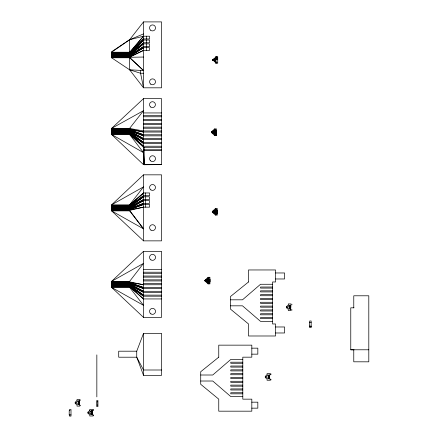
<?xml version="1.0" encoding="UTF-8"?>
<svg xmlns="http://www.w3.org/2000/svg" width="438" height="438" viewBox="0 0 438 438"><rect width="100%" height="100%" fill="white"/><g stroke="black" fill="none" stroke-linecap="round" stroke-linejoin="round"><path stroke-width="0.66" d="M215.825 134.236L215.523 133.891L215.266 134.274M216.673 209.15L216.087 209.14M136.738 351.194L143.527 333.356L161.562 333.356L161.562 375.344L143.527 375.344L136.738 357.205L136.738 351.194L118.709 351.194L118.709 357.205L136.738 357.205L143.527 370L161.562 370M216.098 214.428L216.635 214.368M215.808 130.332L215.277 130.332M129.615 281.377L143.522 263.369L111.586 281.377L111.586 287.388L143.522 317.38L161.556 317.38L161.556 251.346L143.522 251.346L111.586 281.377L129.615 281.377L129.615 287.388L143.522 305.357L111.586 287.388L129.615 287.388M217.281 211.74L212.282 212.107L215.48 213.908L214.089 212.107L214.089 211.51L215.48 209.709L212.282 211.51L212.282 212.107L215.48 215.107L217.281 215.107L217.281 208.504L215.48 208.504L212.282 211.51L214.089 211.609L215.48 210.596L217.281 210.596M143.522 33.923L129.61 39.732L111.575 51.755L111.575 57.767L129.61 69.79L143.522 87.819L161.556 87.819L161.556 21.9L143.522 21.9L129.61 39.732L111.575 52.237L129.61 52.237L143.522 36.212L149.533 36.212L149.533 38.96L143.522 38.96L129.61 52.779L111.575 52.779M214.527 59.623L215.918 57.838L212.72 59.623L212.72 60.225L214.527 61.424L215.918 63.231L217.719 63.231L217.719 56.639L215.918 56.639L214.527 58.418L212.72 59.672M129.61 52.779L143.522 36.212L129.61 39.732L129.61 69.79L140.587 73.255L143.522 73.255M212.72 59.776L214.527 59.727L215.918 58.068L217.719 58.068M111.575 53.321L129.61 53.321L143.522 38.96M217.719 58.451L215.918 58.451L214.527 59.776L215.918 58.342L217.719 58.342M129.61 54.098L143.522 40.028L149.533 40.028L149.533 42.776L143.522 42.776L129.61 54.098L111.575 54.098M214.527 59.727L215.918 58.342M129.61 53.321L143.522 40.028L129.61 53.556L111.575 53.556M143.522 174.833L111.586 204.858L111.586 210.87L143.522 240.862L161.556 240.862L161.556 174.833L143.522 174.833L143.522 240.862M208.105 277.287L204.913 280.293L204.913 280.895L208.105 283.89L209.911 283.89L209.911 277.287L208.105 277.287L208.105 283.89M143.522 98.632L111.531 128.438L111.531 134.45L143.522 164.666L161.556 164.666L161.556 98.632L143.522 98.632L143.522 164.666L161.556 164.666M214.647 128.898L211.45 131.882L211.45 132.484L214.647 135.506L216.449 135.506L216.449 128.898L214.647 128.898L214.647 135.506L216.449 135.506L214.713 135.512L214.647 134.302L213.251 132.484L213.251 131.882L214.647 130.102L211.45 131.882L216.449 132.134M129.615 205.882L143.522 192.961L149.533 192.961L149.533 195.709L143.522 195.709L129.615 205.882L111.586 205.882M214.089 211.609L215.48 210.317L217.281 210.317M214.089 211.554L215.48 210.317L214.089 211.51L212.282 211.51M79.42 400.94L78.216 400.94L76.415 402.495L75.21 402.495M92.166 410.811L90.962 410.811L89.16 412.366L87.956 412.366M290.695 305.363L289.491 305.363L287.689 306.912L286.485 306.912M269.474 375.07L268.275 375.07L266.468 376.625L265.269 376.625M111.575 54.64L129.61 54.64L143.522 42.776M217.719 58.725L215.918 58.725L214.527 59.913L212.72 59.935M217.719 59.212L215.918 59.212L214.527 60.066L212.72 60.044L214.527 59.995L215.918 58.829L217.719 58.829M129.61 55.423L143.522 43.849L149.533 43.849L149.533 46.598L143.522 46.598L129.61 55.423L111.575 55.423M215.918 58.725L214.527 59.858L212.72 59.858M214.527 59.935L215.918 58.451L214.527 59.803L212.72 59.803M129.61 54.64L143.522 43.849L129.61 54.881L111.575 54.881M111.586 206.418L129.615 206.418L143.522 195.709M215.48 210.596L214.089 211.663L212.282 211.691M129.615 207.201L143.522 196.777L149.533 196.777L149.533 199.525L143.522 199.525L129.615 207.201L111.586 207.201M212.282 211.822L214.089 211.746L215.48 210.7L217.281 210.7M129.615 206.418L143.522 196.777L129.615 206.659L111.586 206.659M111.575 55.965L129.61 55.965L143.522 46.598M212.72 60.121L214.527 60.126L215.918 59.108L217.719 59.108M129.61 56.743L143.522 47.665L149.533 47.665L149.533 50.414L143.522 50.414L129.61 56.743L111.575 56.743M214.527 59.995L215.918 59.108M129.61 55.965L143.522 47.665L129.61 56.206L111.575 56.206M111.586 207.743L129.615 207.743L143.522 199.525M217.281 211.083L215.48 211.083L214.089 211.822L215.48 210.974L217.281 210.974M129.615 208.526L143.522 200.593L149.533 200.593L149.533 203.341L143.522 203.341L129.615 208.526L111.586 208.526M212.282 211.877L214.089 211.877L215.48 211.083L214.089 211.795M214.089 211.746L215.48 210.974M129.615 207.743L143.522 200.593L129.615 207.984L111.586 207.984M143.522 50.414L129.61 57.285L111.575 57.285M217.719 59.486L215.918 59.486L214.527 60.176L215.918 61.506L214.527 61.424L214.527 58.418L215.918 58.068L214.527 59.672L212.72 59.623M215.918 59.486L214.527 60.126L215.918 60.154M111.586 209.068L129.615 209.068L143.522 203.341M217.281 211.357L212.282 211.932M129.615 209.846L143.522 204.415L149.533 204.415L149.533 207.163L143.522 207.163L129.615 209.846L111.586 209.846M214.089 211.877L215.48 211.357M129.615 209.068L143.522 204.415L129.615 209.304L111.586 209.304M111.586 210.388L129.615 210.388L143.522 207.163M215.48 211.74L214.089 212.008L215.48 211.466L217.281 211.466M143.522 57.044L129.61 57.285L143.522 70.567L129.61 69.79M161.556 164.622L144.162 164.743L143.522 152.643L129.566 134.45L129.566 128.438L143.522 110.655L111.531 128.438L129.566 128.438L143.522 130.962L161.556 130.962M111.575 57.767L129.61 57.767L143.522 70.567M212.72 60.176L214.527 60.225L215.918 61.506M215.918 61.774L214.527 61.424M143.522 112.944L161.556 112.944M143.522 115.692L161.556 115.692M143.522 116.765L161.556 116.765M143.522 119.514L161.556 119.514M143.522 120.581L161.556 120.581M143.522 123.33L161.556 123.33M143.522 124.397L161.556 124.397M143.522 127.146L161.556 127.146M143.522 128.214L161.556 128.214M111.531 128.92L129.566 128.92L143.522 132.03L161.556 132.03M111.531 129.462L129.566 129.462L143.522 132.03M111.531 130.004L129.566 130.004L143.522 134.778L161.556 134.778M111.531 130.245L129.566 130.245L143.522 135.851L161.556 135.851M214.647 130.332L216.449 130.332M214.647 130.606L216.449 130.606M111.531 130.787L129.566 130.787L143.522 135.851M214.647 130.716L216.449 130.716M214.647 130.989L216.449 130.989M214.647 131.093L216.449 131.093M111.531 131.323L129.566 131.323L143.522 138.594L161.556 138.594M214.647 131.373L216.449 131.373M214.647 131.477L216.449 131.477M111.531 131.564L129.566 131.564L143.522 139.667L161.556 139.667M214.647 131.75L216.449 131.75M214.647 131.86L216.449 131.86M211.45 131.931L216.449 132.238M211.45 131.986L216.449 132.621M111.531 132.106L129.566 132.106L143.522 139.667M211.45 132.117L213.251 132.117L214.647 132.621M211.45 132.172L213.251 132.249L214.647 133.004L216.449 133.004M211.45 132.303L213.251 132.325L214.647 133.387L216.449 133.387M211.45 132.38L213.251 132.435L214.647 133.661L216.449 133.661M214.647 132.238L213.251 131.986L214.647 132.517L216.449 132.517M111.531 132.648L129.566 132.648L143.522 142.416L161.556 142.416M111.531 132.889L129.566 132.889L143.522 143.483L161.556 143.483M213.251 132.172L214.647 132.895L216.449 132.895M213.251 132.303L214.647 133.278L216.449 133.278M111.531 133.431L129.566 133.431L143.522 143.483M216.449 133.765L214.647 133.765L213.251 132.484L211.45 132.484L214.647 134.302M111.531 133.973L129.566 133.973L143.522 146.232L161.556 146.232M216.449 134.044L214.713 134.044M161.556 147.299L143.522 147.299L129.566 134.45L111.531 134.45L143.522 152.643M144.162 147.299L144.162 164.743L143.522 150.048L161.556 150.048M161.556 150.053L143.522 150.048M111.586 205.34L129.615 205.34L143.522 192.961L129.615 204.858L111.586 204.858L143.522 186.856L129.615 204.858L129.615 210.87L143.522 228.844L111.586 210.87L129.615 210.87M215.48 211.844L217.281 211.844M212.282 212.008L214.089 212.063L215.48 213.908M215.48 212.118L217.281 212.118M215.48 212.227L217.281 212.227M215.48 212.501L217.281 212.501M215.48 212.611L217.281 212.611M215.48 212.884L217.281 212.884M215.48 212.988L217.281 212.988M215.48 213.268L217.281 213.268M143.522 269.474L161.556 269.474M143.522 272.222L161.556 272.222M275.562 272.967L284.58 272.967L284.58 278.973L275.562 278.973M143.522 273.29L161.556 273.29M143.522 276.039L161.556 276.039M143.522 277.112L161.556 277.112M208.105 279.099L209.911 279.099M208.105 279.373L209.911 279.373M208.105 279.482L209.911 279.482M208.105 279.756L209.911 279.756M143.522 279.855L161.556 279.855M208.105 279.866L209.911 279.866M208.105 280.139L209.911 280.139M208.105 280.243L209.911 280.243M204.913 280.391L209.911 280.627M204.913 280.473L209.911 281.01M208.105 280.523L209.911 280.523M204.913 280.577L209.911 281.284M204.913 280.659L206.714 280.714L208.105 281.667L209.911 281.667M204.913 280.791L206.714 280.736L208.105 281.771L209.911 281.771M143.522 280.928L161.556 280.928M208.105 281.01L206.714 280.473L209.911 280.9M208.105 281.667L206.714 280.659L208.105 281.393L209.911 281.393M111.586 281.864L129.615 281.864L143.522 284.744L161.556 284.744M208.105 280.627L204.913 280.342L208.105 278.491L206.714 280.293L206.714 280.895L208.105 282.691L204.913 280.895L206.714 280.846L208.105 282.05L209.911 282.05M111.586 282.4L129.615 282.4L143.522 284.744M111.586 282.943L129.615 282.943L143.522 287.492L161.556 287.492M111.586 283.183L129.615 283.183L143.522 288.56L161.556 288.56M111.586 283.72L129.615 283.72L143.522 288.56M143.522 283.676L161.556 283.676M111.586 284.262L129.615 284.262L143.522 291.308L161.556 291.308M272.556 284.273L260.533 284.273L242.499 299.816L230.476 299.816M111.586 284.503L129.615 284.503L143.522 292.376L161.556 292.376M111.586 285.045L129.615 285.045L143.522 292.376M111.586 285.587L129.615 285.587L143.522 295.124L161.556 295.124M111.586 285.828L129.615 285.828L143.522 296.192L161.556 296.192M111.586 286.37L129.615 286.37L143.522 296.192M111.586 286.906L129.615 286.906L143.522 298.94L161.556 298.94M272.556 287.021L260.533 287.021L260.533 288.089L272.556 288.089M272.556 290.837L260.533 290.837L260.533 291.905L272.556 291.905M272.556 294.654L260.533 294.654L260.533 295.721L272.556 295.721M272.556 298.47L260.533 298.47L260.533 299.537L272.556 299.537M272.556 302.286L260.533 302.286L260.533 303.359L272.556 303.359M290.695 305.636L289.491 305.636L290.695 305.74M230.476 305.828L242.499 305.828L260.533 321.372L272.556 321.372M290.695 306.014L289.491 306.014L290.695 306.124M272.556 306.107L260.533 306.107L260.533 307.175L272.556 307.175M290.695 306.397L289.491 306.397L290.695 306.507M290.695 306.781L289.491 306.781L290.695 306.885M290.695 307.164L289.491 307.164L290.695 307.268M286.485 307.514L287.689 307.514L289.491 309.069L290.695 309.069M290.695 307.542L289.491 307.542L290.695 307.651M353.992 307.815L350.767 307.815L350.767 349.798L353.992 349.798M290.695 307.925L289.491 307.925L290.695 308.034M290.695 308.308L289.491 308.308L290.695 308.412M290.695 308.686L289.491 308.686L290.695 308.795M272.556 309.923L260.533 309.923L260.533 310.991L272.556 310.991M272.556 313.739L260.533 313.739L260.533 314.807L272.556 314.807M272.556 317.555L260.533 317.555L260.533 318.623L272.556 318.623M309.359 322.428L311.161 322.428M309.359 326.135L311.161 326.135M311.161 326.398L309.359 326.398L309.661 320.994L311.161 320.994L311.161 327.597L309.661 327.597L309.661 326.398M275.562 326.978L284.58 326.978L284.58 332.979L275.562 332.979M251.817 348.161L257.829 348.161L257.829 354.156L251.817 354.156M350.767 349.787L368.801 349.787M242.8 359.461L230.777 359.461L212.742 375.005L200.719 375.005M242.8 362.21L230.777 362.21L230.777 363.277L242.8 363.277M242.8 366.026L230.777 366.026L230.777 367.093L242.8 367.093M242.8 369.842L230.777 369.842L230.777 370.909L242.8 370.909M242.8 373.658L230.777 373.658L230.777 374.731L242.8 374.731M269.474 375.344L268.275 375.344L269.474 375.448M269.474 375.727L268.275 375.727L269.474 375.831M269.474 376.105L268.275 376.105L269.474 376.215M269.474 376.488L268.275 376.488L269.474 376.598M269.474 376.872L268.275 376.872L269.474 376.976M265.269 377.222L266.468 377.222L268.275 378.777L269.474 378.777M269.474 377.249L268.275 377.249L269.474 377.359M242.8 377.479L230.777 377.479L230.777 378.547L242.8 378.547M269.474 377.633L268.275 377.633L269.474 377.742M269.474 378.016L268.275 378.016L269.474 378.12M269.474 378.399L268.275 378.399L269.474 378.503M200.719 381.016L212.742 381.016L230.777 396.56L242.8 396.56M242.8 381.295L230.777 381.295L230.777 382.363L242.8 382.363M242.8 385.111L230.777 385.111L230.777 386.179L242.8 386.179M242.8 388.928L230.777 388.928L230.777 389.995L242.8 389.995M242.8 392.744L230.777 392.744L230.777 393.817L242.8 393.817M79.42 401.213L78.216 401.213L79.42 401.323M79.42 401.597L78.216 401.597L79.42 401.706M79.42 401.98L78.216 401.98L79.42 402.084M251.817 402.177L257.829 402.177L257.829 408.161L251.817 408.161M79.42 402.358L78.216 402.358L79.42 402.467M79.42 402.741L78.216 402.741L79.42 402.85M75.21 403.097L76.415 403.097L78.216 404.652L79.42 404.652M79.42 403.124L78.216 403.124L79.42 403.228M79.42 403.507L78.216 403.507L79.42 403.612M79.42 403.885L78.216 403.885L79.42 403.995M79.42 404.269L78.216 404.269L79.42 404.378M70.096 410.696L69.199 410.696L69.199 414.895L71 414.895M92.166 411.085L90.962 411.085L92.166 411.194M92.166 411.468L90.962 411.468L92.166 411.578M92.166 411.851L90.962 411.851L92.166 411.955M92.166 412.235L90.962 412.235L92.166 412.339M92.166 412.612L90.962 412.612L92.166 412.722M87.956 412.968L89.16 412.968L90.962 414.523L92.166 414.523M92.166 412.996L90.962 412.996L92.166 413.1M92.166 413.379L90.962 413.379L92.166 413.483M92.166 413.757L90.962 413.757L92.166 413.866M92.166 414.14L90.962 414.14L92.166 414.249M206.714 280.391L208.105 280.9M129.615 282.4L143.522 287.492M213.251 131.986L214.647 132.517M129.566 129.462L143.522 134.778M206.714 280.528L208.105 281.284M129.615 283.72L143.522 291.308M213.251 132.117L214.647 132.895M129.566 130.787L143.522 138.594M206.714 280.605L208.105 281.393M214.647 133.004L213.251 132.194L214.647 133.278M208.105 281.771L206.714 280.791L208.105 282.05M129.615 285.045L143.522 295.124M129.566 132.106L143.522 142.416M214.647 133.387L213.251 132.325L214.647 133.661M129.615 286.37L143.522 298.94M129.566 133.431L143.522 146.232M129.615 210.388L143.522 228.844M353.773 307.815L353.773 295.792L368.801 295.792L368.801 361.826L353.773 361.81L353.773 349.787M291.9 304.229L291.9 304.832M291.9 309.633L291.9 310.23M270.98 373.937L270.98 374.539M270.98 379.341L270.98 379.938M216.52 58.068L216.52 58.342M216.52 58.451L216.52 58.725M216.52 58.829L216.52 59.108M216.52 59.212L216.52 59.486M216.219 58.068L216.219 58.342M216.219 58.451L216.219 58.725M216.219 58.829L216.219 59.108M216.219 59.212L216.219 59.486M216.076 210.317L216.076 210.596M216.076 210.7L216.076 210.974M216.076 211.083L216.076 211.357M216.076 211.466L216.076 211.74M215.918 56.639L215.918 63.231L215.622 61.49M215.66 210.317L215.66 210.596M215.66 210.7L215.66 210.974M215.66 211.083L215.66 211.357M215.66 211.466L215.66 211.74M215.48 208.504L215.48 215.107M214.713 133.765L214.713 135.512M146.527 36.212L146.527 38.96M146.527 40.028L146.527 42.776M146.527 43.849L146.527 46.598M146.527 47.665L146.527 50.414M145.323 192.961L145.323 195.709M145.323 196.777L145.323 199.525M145.323 200.593L145.323 203.341M145.323 204.415L145.323 207.163M143.522 21.9L143.522 87.819L140.587 73.255L140.587 70.403M143.522 251.346L143.522 317.38M143.527 333.356L143.527 375.344M96.842 354.889L96.842 396.877M93.666 409.683L93.666 410.28M93.666 415.082L93.666 415.684M80.625 399.812L80.625 400.409M80.625 405.21L80.625 405.812M69.5 410.696L69.5 409.497L71 409.497L71 416.1L69.5 416.1L69.5 414.895M216.525 62.585C217.013 63.663 217.303 61.698 216.525 62.585M216.52 57.181C216.98 58.298 217.347 56.305 216.52 57.181M215.266 134.827C215.627 135.955 216.137 134.033 215.266 134.827M216.098 213.7C216.41 214.839 217.007 212.945 216.098 213.7M208.723 277.796C209.036 278.962 209.649 277.03 208.723 277.796M208.723 283.194C209.03 284.361 209.66 282.439 208.723 283.194M216.098 209.671C216.377 210.82 217.034 208.942 216.098 209.671M215.266 129.396C215.501 130.551 216.224 128.701 215.266 129.396M77.017 400.71L75.21 402.166L75.21 403.425L77.017 404.909L77.017 406.114L79.721 406.114L79.721 404.909L79.42 404.909L79.721 399.511L77.017 399.511L77.017 400.71M248.51 281.979L230.476 296.531L230.476 309.113L248.51 323.967L248.51 335.99L275.562 335.99L275.562 323.967L272.556 323.967L272.556 281.979L275.562 281.979L275.562 269.961L248.51 269.961L248.51 281.979M89.763 410.581L87.956 412.038L87.956 413.297L89.763 414.781L89.763 415.985L93.064 415.985L93.064 414.781L92.166 414.781L92.166 410.581L93.064 410.581L93.064 409.382L89.763 409.382L89.763 410.581M218.754 357.173L200.719 371.725L200.719 384.301L218.754 399.16L218.754 411.178L251.817 411.178L251.817 399.16L242.8 399.16L242.8 357.173L251.817 357.173L251.817 345.149L218.754 345.149L218.754 357.173M288.292 305.133L286.485 306.589L286.485 307.843L288.292 309.332L288.292 310.531L290.996 310.531L290.996 309.332L290.695 309.332L290.996 303.928L288.292 303.928L288.292 305.133M267.07 374.84L265.269 376.297L265.269 377.551L267.07 379.04L267.07 380.239L270.377 380.239L270.377 379.04L269.474 379.04L269.474 374.84L270.377 374.84L270.377 373.636L267.07 373.636L267.07 374.84M215.48 210.7L214.089 211.691L215.48 210.7M97.329 401.58L96.727 401.881L96.727 402.599L97.329 402.9L96.727 403.201L96.727 403.924L97.329 404.225L96.727 404.526L96.727 405.243L97.329 405.544L96.727 405.845L96.727 406.568L97.931 406.568L97.931 400.556L96.727 400.556L96.727 401.279L97.329 401.58M215.48 211.466L214.089 211.954L215.48 211.466M150.896 313.882A3.006 3.006 0 0 0 155.539 311.527A3.006 3.006 0 0 0 151.176 308.686A3.006 3.006 0 0 0 150.896 313.882M150.913 259.887A3.006 3.006 0 0 0 155.539 257.495A3.006 3.006 0 0 0 151.159 254.686A3.006 3.006 0 0 0 150.913 259.887M150.875 189.889A2.946 2.946 0 0 0 155.474 187.678A2.946 2.946 0 0 0 151.258 184.803A2.946 2.946 0 0 0 150.875 189.889M150.951 230.12A2.946 2.946 0 0 0 155.479 227.771A2.946 2.946 0 0 0 151.181 225.028A2.946 2.946 0 0 0 150.951 230.12M150.71 107.014A2.946 2.946 0 0 0 155.386 104.972A2.946 2.946 0 0 0 151.274 101.944A2.946 2.946 0 0 0 150.71 107.014M150.584 30.2A3.006 3.006 0 0 0 155.49 28.459A3.006 3.006 0 0 0 151.532 25.081A3.006 3.006 0 0 0 150.584 30.2M150.705 84.118A2.946 2.946 0 0 0 155.452 82.24A2.946 2.946 0 0 0 151.455 79.07A2.946 2.946 0 0 0 150.705 84.118M150.464 160.762A2.946 2.946 0 0 0 155.386 159.427A2.946 2.946 0 0 0 151.767 155.829A2.946 2.946 0 0 0 150.464 160.762"/></g></svg>
